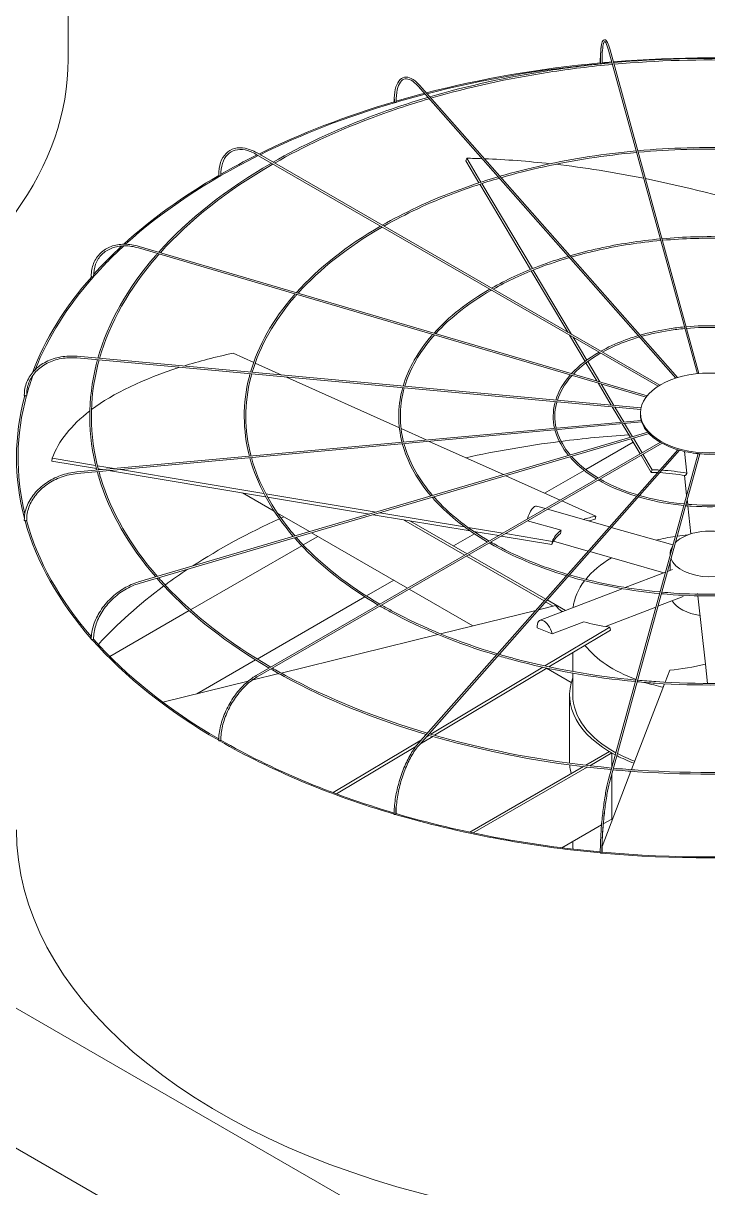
# Model space of a CAD drawing. Header units: millimetres. Extents: x -312439 to 477422, y -331570 to 212570.
# Drawn here: x 399934.5 to 400193.4, y 91738.1 to 92178.8 of the extents above; entities that cross this region are included whole.
import ezdxf

# ---------------------------------------------------------------- set-up
doc = ezdxf.new("R2010")
doc.units = ezdxf.units.MM

msp = doc.modelspace()

# ---------------------------------------------------------------- linework, layer by layer
at = {"color": 0, "linetype": 'Continuous', "lineweight": 0, "extrusion": (8.40036e-17, 0.816497, 0.57735)}
for p, q in [((400204.005, 91648.888), (398235.398, 92785.464)), ((400158.1, 91622.385), (398189.493, 92758.96)), ((399951.511, 92165.049), (399951.511, 92305.789)), ((400189.48, 92046.147), (400155.887, 92168.602)), ((400156.478, 92168.764), (400190.099, 92046.207)), ((400181.379, 92044.482), (400083.879, 92154.96)), ((400084.338, 92155.365), (400182.02, 92044.681)), ((400174.678, 92041.404), (400022.646, 92129.18)), ((400022.952, 92129.71), (400175.27, 92041.77)), ((400101.879, 92126.737), (400102.249, 92127.704)), ((400106.841, 92118.397), (400101.879, 92126.737)), ((400102.249, 92127.704), (400107.633, 92118.656)), ((400126.342, 92085.622), (400107.162, 92117.857)), ((400107.954, 92118.116), (400127.104, 92085.93)), ((400170.1, 92037.293), (399978.169, 92093.754)), ((400170.509, 92037.811), (399978.342, 92094.342)), ((400140.484, 92061.853), (400126.659, 92085.09)), ((400127.421, 92085.397), (400141.925, 92061.022)), ((400147.05, 92050.818), (400141.125, 92060.776)), ((400142.566, 92059.944), (400147.705, 92051.307)), ((400168.05, 92032.632), (399954.809, 92052.131)), ((399954.865, 92052.741), (400168.164, 92033.237)), ((400021.689, 92050.456), (400013.931, 92053.948)), ((400032.357, 92045.655), (400022.25, 92050.204)), ((400151.454, 92043.417), (400147.365, 92050.289)), ((400148.019, 92050.779), (400152.6, 92043.08)), ((400076.787, 92025.659), (400034.072, 92044.883)), ((400156.898, 92034.267), (400151.914, 92042.643)), ((400153.061, 92042.306), (400157.898, 92034.175)), ((400160.735, 92027.819), (400157.285, 92033.616)), ((400158.285, 92033.525), (400161.631, 92027.901)), ((400167.947, 92030.798), (400167.947, 92031.298)), ((400168.251, 92028.506), (399954.809, 92008.988)), ((399954.865, 92008.378), (400168.432, 92027.907)), ((400086.974, 92021.074), (400077.437, 92025.366)), ((400164.151, 92022.077), (400161.082, 92027.235)), ((400161.978, 92027.317), (400164.956, 92022.313)), ((400170.738, 92024.014), (399978.169, 91967.365)), ((400171.198, 92023.511), (399978.342, 91966.778)), ((400116.132, 92007.951), (400088.11, 92020.563)), ((400167.888, 92015.795), (400164.474, 92021.533)), ((400165.279, 92021.77), (400168.592, 92016.202)), ((400175.5, 92020.19), (400022.646, 91931.94)), ((400176.119, 92019.84), (400022.952, 91931.409)), ((400182.056, 92017.405), (400083.879, 91906.16)), ((400182.706, 92017.216), (400084.338, 91905.754)), ((400147.252, 92009.901), (400165.222, 92020.276)), ((400185.556, 92008.522), (400184.643, 92016.731)), ((399945.361, 92013.029), (399945.526, 92014.174)), ((399962.216, 92010.223), (399945.361, 92013.029)), ((399945.526, 92014.174), (399961.913, 92011.446)), ((400155.887, 91892.517), (400189.741, 92015.923)), ((400190.361, 92015.867), (400156.478, 91892.355)), ((400172.033, 92008.83), (400168.202, 92015.269)), ((400168.905, 92015.675), (400172.403, 92009.797)), ((399962.569, 92011.337), (399968.924, 92010.279)), ((399964.378, 92009.863), (399962.877, 92010.113)), ((400026.195, 91999.572), (399966.763, 92009.466)), ((399971.309, 92009.882), (400025.512, 92000.858)), ((400137.581, 91998.297), (400116.99, 92007.565)), ((400131.722, 92000.934), (400146.679, 92009.57)), ((400172.033, 92008.83), (400172.403, 92009.797)), ((400184.612, 92007.651), (400185.437, 92000.234)), ((400029.458, 91994.109), (400017.485, 92001.022)), ((400026.269, 92000.732), (400067.984, 91993.787)), ((400065.439, 91993.038), (400026.963, 91999.444)), ((400185.62, 91998.587), (400185.825, 91996.746)), ((400128.702, 91996.059), (400132.048, 91995.103)), ((400132.868, 91994.869), (400156.268, 91988.184)), ((400151.054, 91992.234), (400138.269, 91997.988)), ((400185.894, 91996.126), (400187.069, 91985.56)), ((400042.832, 91986.387), (400030.65, 91993.421)), ((400103.518, 91986.698), (400066.825, 91992.807)), ((400069.37, 91993.556), (400101.399, 91988.223)), ((400078.34, 91990.89), (400101.546, 91977.492)), ((400102.412, 91977.992), (400080.774, 91990.485)), ((400125.299, 91990.499), (400137.922, 91986.893)), ((400150.889, 91991.089), (400151.054, 91992.234)), ((400079.892, 91964.991), (400043.564, 91985.965)), ((400097.198, 91981.002), (400105.141, 91985.588)), ((400102.743, 91988), (400115.94, 91985.803)), ((400114.363, 91984.893), (400104.942, 91986.461)), ((400105.733, 91985.93), (400106.27, 91986.24)), ((400116.89, 91985.644), (400134.639, 91982.69)), ((400156.92, 91987.998), (400180.252, 91981.332)), ((399997.823, 91956.812), (400039.843, 91981.072)), ((400040.389, 91981.387), (400045.941, 91984.593)), ((400134.474, 91981.544), (400115.314, 91984.734)), ((400134.474, 91981.544), (400134.639, 91982.69)), ((400135.04, 91982.751), (400148.164, 91979.002)), ((400102.158, 91977.139), (400131.546, 91960.172)), ((400132.131, 91960.834), (400103.024, 91977.639)), ((400148.816, 91978.815), (400176.771, 91970.829)), ((400179.206, 91977.951), (400179.206, 91977.522)), ((400178.151, 91971.36), (400180.096, 91972.108)), ((400179.206, 91975.207), (400179.206, 91971.766)), ((400064.352, 91962.038), (400074.679, 91968.001)), ((400162.212, 91965.229), (400177.441, 91971.087)), ((400104.607, 91950.722), (400080.505, 91964.637)), ((400129.988, 91952.834), (400161.085, 91964.795)), ((400023.014, 91938.172), (400063.753, 91961.693)), ((400132.087, 91959.859), (400134.963, 91958.199)), ((400139.59, 91956.527), (400132.672, 91960.522)), ((400174.518, 91958.118), (400184.065, 91961.79)), ((400189.607, 91962.726), (400189.581, 91962.969)), ((400192.556, 91936.212), (400189.676, 91962.112)), ((399967.234, 91939.152), (399997.264, 91956.489)), ((400128.373, 91956.576), (400092.356, 91947.704)), ((400135.896, 91958.429), (400129.416, 91956.833)), ((400137.597, 91956.678), (400138.551, 91956.127)), ((400154.692, 91950.491), (400173.808, 91957.844)), ((400131.826, 91935.534), (400156.418, 91950.254)), ((400134.615, 91947.672), (400146.548, 91952.261)), ((400156.624, 91949.122), (400156.418, 91950.254)), ((400091.351, 91947.457), (400032.083, 91932.858)), ((400128.919, 91949.941), (400134.615, 91947.672)), ((400156.624, 91949.122), (400133.366, 91935.201)), ((400000.213, 91925.008), (400022.412, 91937.824)), ((400142.382, 91933.441), (400142.382, 91940.598)), ((400031.209, 91932.643), (400021.017, 91930.132)), ((400088.684, 91909.71), (400131.06, 91935.075)), ((400132.596, 91934.74), (400090.097, 91909.301)), ((400141.797, 91929.25), (400132.445, 91934.649)), ((400142.382, 91924.509), (400142.382, 91932.819)), ((400179.024, 91933.948), (400177.286, 91929.41)), ((400192.556, 91936.212), (400193.364, 91928.946)), ((400019.57, 91929.776), (399987.31, 91921.829)), ((400177.056, 91928.809), (400164.601, 91896.301)), ((400141.157, 91899.506), (400141.157, 91924.509)), ((400051.74, 91887.596), (400085.141, 91907.589)), ((400089.378, 91908.871), (400084.525, 91905.966)), ((400086.872, 91908.626), (400087.967, 91909.281)), ((400082.952, 91905.024), (400053.032, 91887.115)), ((400156.257, 91903.113), (400147.315, 91897.95)), ((400148.758, 91897.783), (400157.123, 91902.613)), ((400157.123, 91902.613), (400156.257, 91903.113)), ((400157.123, 91902.613), (400157.123, 91897.024)), ((400146.429, 91897.439), (400103.444, 91872.621)), ((400104.711, 91872.353), (400147.868, 91897.269)), ((400164.372, 91895.704), (400153.45, 91867.197)), ((400157.123, 91894.709), (400157.123, 91877.61)), ((400153.255, 91875.376), (400138.284, 91866.733)), ((400157.123, 91877.61), (400153.92, 91875.76)), ((400142.382, 91868.112), (400142.382, 91869.099)), ((400152.772, 91865.427), (400152.669, 91865.159))]:
    msp.add_line(p, q, dxfattribs=at)
at = {"color": 0, "linetype": 'Continuous', "lineweight": 0}
for centre, major_axis, ratio, start_param, end_param in [((400194.182, 92014.287), (-262.225, 0), 0.5773503, 4.5737285, 4.8518651), ((399689.286, 92165.049), (262.225, 0), 0.5773503, 5.4977871, 6.2831853), ((400194.182, 92014.287), (-262.225, 0), 0.5773503, 4.8709744, 5.1337903), ((400194.182, 92014.287), (-261.613, 0), 0.5773503, 4.8702538, 5.1336735), ((400153.077, 92163.794), (0.306, 0), 0.5773503, 3.1415927, 3.7072911), ((400153.125, 92163.62), (0.306, 0.001), 0.5647458, 3.2969897, 4.867786), ((400153.125, 92163.62), (0.306, 0.001), 0.5647458, 4.867786, 6.2831853), ((400194.182, 92014.287), (-261.613, 0), 0.5773503, 4.8601846, 4.8693633), ((400194.182, 92014.287), (-262.225, 0), 0.5773503, 4.8542575, 4.8684283), ((400194.182, 92014.287), (-262.225, 0), 0.5773503, 5.1849758, 5.420347), ((400194.182, 92014.287), (-261.613, 0), 0.5773503, 5.183912, 5.4201653), ((400075.095, 92149.165), (0.306, 0), 0.5773503, 3.1415927, 4.134446), ((400075.235, 92149.008), (0.306, 0.003), 0.5659728, 3.6079382, 5.1787345), ((400075.235, 92149.008), (0.306, 0.003), 0.5659728, 5.1787345, 6.2831853), ((400194.182, 92014.287), (-261.613, 0), 0.5773503, 5.1364588, 5.1836819), ((400194.182, 92014.287), (-262.225, 0), 0.5773503, 5.1365691, 5.1818933), ((400194.182, 92014.287), (-261.613, 0), 0.5773503, 5.4234857, 5.718128), ((400194.182, 92014.287), (-262.225, 0), 0.5773503, 5.4236595, 5.4949761), ((400194.552, 91972.571), (-236.033, 90.421), 0.5343599, 5.2814302, 5.3074736), ((400194.552, 91972.571), (-236.033, 90.421), 0.5343599, 5.1688261, 5.2776752), ((400194.552, 91972.571), (-236.033, 90.421), 0.5343599, 5.0198116, 5.1604272), ((400194.182, 92014.287), (-262.225, 0), 0.5773503, 5.4989549, 5.7196003), ((400008.761, 92121.34), (0.306, 0), 0.5773503, 3.1415927, 4.450555), ((400008.977, 92121.215), (0.306, 0.004), 0.5683066, 3.9193388, 5.4901351), ((400008.977, 92121.215), (0.306, 0.004), 0.5683066, 5.4901351, 6.2831853), ((400194.552, 91972.571), (-236.033, 90.421), 0.5343599, 4.8289255, 5.0170065), ((400194.182, 92014.287), (-261.613, 0), 0.5773503, 5.7230202, 5.8115447), ((400194.182, 92014.287), (-262.225, 0), 0.5773503, 5.7247725, 5.8068149), ((400194.182, 92014.287), (-262.225, 0), 0.5773503, 5.8129334, 6.0685314), ((400194.182, 92014.287), (-261.613, 0), 0.5773503, 5.8119417, 6.0598961), ((399960.566, 92083.042), (0.306, 0), 0.5773503, 3.1415927, 4.7647143), ((399960.839, 92082.961), (0.306, 0.005), 0.5715189, 4.2314546, 5.8022509), ((399960.839, 92082.961), (0.306, 0.005), 0.5715189, 5.8022509, 6.2831853), ((400194.347, 91972.749), (-250.189, 35.961), 0.3284711, 5.5638228, 5.6785471), ((400194.347, 91972.749), (-250.189, 35.961), 0.3284711, 5.6885713, 5.965771), ((400194.182, 92014.287), (-261.613, 0), 0.5773503, 6.0736106, 6.1250005), ((400194.182, 92014.287), (-262.225, 0), 0.5773503, 6.126925, 6.4343205), ((400194.182, 92014.287), (-261.613, 0), 0.5773503, 6.1262297, 6.4235661), ((399935.228, 92038.019), (0.306, 0), 0.5773503, 3.1415927, 5.0788735), ((399935.531, 92037.992), (0.306, 0.006), 0.5752952, 4.5444916, 6.1152879), ((399935.531, 92037.992), (0.306, 0.006), 0.5752952, 6.1152879, 6.2831853), ((400194.347, 91972.749), (-250.189, 35.961), 0.3284711, 5.9728515, 6.2156373), ((400194.074, 92030.798), (-26.126, 0), 0.5773503, 0, 0.1535113), ((400194.074, 92030.798), (-26.126, 0), 0.5773503, 0.160648, 0.4676706), ((400194.182, 91873.047), (-261.613, 0), 0.5773503, 4.8296672, 4.9289778), ((400194.074, 92030.798), (-26.126, 0), 0.5773503, 0.4748072, 0.7818298), ((400194.182, 91873.047), (-261.613, 0), 0.5773503, 4.9315023, 5.0730373), ((400194.074, 92030.798), (-26.126, 0), 0.5773503, 0.7889665, 1.0959891), ((400194.074, 92030.798), (-26.126, 0), 0.5773503, 1.1031258, 1.4101484), ((400194.074, 92030.798), (-26.126, 0), 0.5773503, 1.417285, 1.7243076), ((400194.182, 91971.604), (-56.639, 21.698), 0.5343599, 5.2632147, 5.3074736), ((400194.552, 91972.571), (56.639, -21.698), 0.5343599, 2.113134, 2.1658809), ((400194.182, 91971.604), (-56.639, 21.698), 0.5343599, 5.0728277, 5.2488944), ((400194.552, 91972.571), (56.639, -21.698), 0.5343599, 1.92896, 2.0989228), ((400127.184, 91990.744), (1.518, 5.315), 0.3621096, 0, 1.5955332), ((399935.228, 91990.68), (0.306, 0), 0.5773503, 3.1415927, 5.3930328), ((400194.182, 92014.287), (-262.225, 0), 0.5773503, 0.15775, 0.4689102), ((399935.531, 91990.708), (0.306, 0.006), 0.5792658, 4.8585762, 6.2831853), ((400194.182, 92014.287), (-261.613, 0), 0.5773503, 0.1573017, 0.4645126), ((400194.182, 91873.047), (-261.613, 0), 0.5773503, 5.3840325, 5.5566031), ((400194.182, 91873.047), (-261.613, 0), 0.5773503, 5.3759613, 5.381266), ((400194.347, 91972.749), (-60.036, 8.629), 0.3284711, 5.5638228, 5.6832782), ((400194.182, 91971.604), (-60.036, 8.629), 0.3284711, 5.5638228, 5.6281345), ((400194.182, 91971.604), (-60.036, 8.629), 0.3284711, 5.9809914, 6.2156373), ((400194.347, 91972.749), (-60.036, 8.629), 0.3284711, 5.9787164, 6.2156373), ((400194.182, 91977.951), (-14.976, 0), 0.5773503, 3.6916997, 5.4977871), ((400194.182, 91955.639), (-51.8, 0), 0.5773503, 4.9668384, 5.1151413), ((400194.182, 91977.951), (-14.976, 0), 0.5773503, 5.9253681, 6.3268432), ((400194.182, 91977.951), (-14.976, 0), 0.5773503, 5.4977871, 5.7722245), ((400194.182, 91955.639), (-51.8, 0), 0.5773503, 4.8725497, 4.9536635), ((400194.182, 91955.639), (-51.8, 0), 0.5773503, 5.5125312, 5.8454489), ((400194.182, 91873.047), (-261.613, 0), 0.5773503, 5.5668053, 5.6187776), ((400194.182, 91977.951), (-14.976, 0), 0.5773503, 0.1968015, 2.9056449), ((400194.182, 91955.639), (-51.8, 0), 0.5773503, 5.864801, 6.2160224), ((400194.182, 91873.047), (-261.613, 0), 0.5773503, 5.6218563, 5.7966666), ((400194.182, 91963.044), (-14.976, 0), 0.5773503, 0.3310244, 1.3226651), ((400193.976, 91972.735), (-59.674, -10.853), 0.3443205, 0.1772511, 0.3142745), ((400131.973, 91947.675), (-1.984, 5.159), 0.4527097, 4.5393785, 7.2340672), ((400193.976, 91972.735), (-59.674, -10.853), 0.3443205, 0.5921448, 0.8290657), ((399960.566, 91945.657), (0.306, 0), 0.5773503, 3.1415927, 5.7071921), ((399960.839, 91945.738), (0.306, 0.005), 0.5830421, 5.1737369, 6.2831853), ((400194.182, 92014.287), (-261.613, 0), 0.5773503, 0.4715588, 0.781436), ((400194.182, 92014.287), (-262.225, 0), 0.5773503, 0.4717795, 0.7837457), ((400194.182, 91955.639), (-51.8, 0), 0.5773503, 0.4237953, 1.0021877), ((400193.812, 91972.543), (-56.425, -22.248), 0.5660586, 1.0925617, 1.3294826), ((400194.182, 91924.509), (-53.025, 0), 0.5773503, 6.0678252, 7.1147249), ((400194.182, 91955.639), (-51.8, 0), 0.5773503, 1.0153625, 1.0203014), ((400194.182, 91955.639), (-51.8, 0), 0.5773503, 1.0757224, 1.2236785), ((400194.182, 91924.509), (51.8, 0), 0.5773503, 3.1415927, 3.9574848), ((400008.761, 91907.359), (0.306, 0), 0.5773503, 3.1415927, 6.0213513), ((400194.182, 92014.287), (-262.225, 0), 0.5773503, 0.7858257, 1.0981183), ((400008.977, 91907.484), (0.306, 0.004), 0.5862544, 5.4898935, 6.2831853), ((400194.182, 92014.287), (-261.613, 0), 0.5773503, 0.7858227, 1.096892), ((400194.182, 91924.509), (-53.025, 0), 0.5773503, 0.8456372, 1.0001122), ((400194.182, 91924.509), (51.8, 0), 0.5773503, 3.9720631, 4.1329788), ((400194.182, 91899.506), (53.025, 0), 0.5773503, 3.1415927, 3.1671433), ((400194.182, 91899.506), (53.025, 0), 0.5773503, 3.1875095, 3.2970925), ((400075.095, 91879.534), (-0.306, 0), 0.5773503, 0, 3.1415927), ((400075.235, 91879.691), (-0.306, -0.003), 0.5885883, 2.6652649, 3.1415927), ((400194.182, 92014.287), (-261.613, 0), 0.5773503, 1.1000981, 1.4118355), ((400194.182, 92014.287), (-262.225, 0), 0.5773503, 1.0998851, 1.4125333), ((400194.182, 91899.506), (53.025, 0), 0.5773503, 3.9385413, 3.9453811), ((400194.182, 91873.547), (262.225, 0), 0.5773503, 3.1415927, 5.4977871), ((400194.182, 91868.112), (51.8, 0), 0.5773503, 3.1415927, 3.2048035), ((400153.077, 91864.905), (-0.306, 0), 0.5773503, 0, 3.1415927), ((400194.182, 92014.287), (-262.225, 0), 0.5773503, 1.4139544, 1.727034), ((400153.125, 91865.08), (-0.306, -0.001), 0.5898153, 2.9827557, 3.1415927), ((400194.182, 92014.287), (-261.613, 0), 0.5773503, 1.41439, 1.726367)]:
    msp.add_ellipse(centre, major_axis=major_axis, ratio=ratio, start_param=start_param, end_param=end_param, dxfattribs=at)
msp.add_ellipse((400194.074, 92031.298), major_axis=(26.126, 0), ratio=0.5773503, dxfattribs=at)
for points, knots in [([(400152.77, 92163.794), (400152.77, 92165.498), (400152.822, 92167.015), (400153.025, 92169.533), (400153.174, 92170.532), (400153.576, 92171.954), (400153.802, 92172.47), (400154.587, 92172.585), (400154.835, 92172.437), (400155.386, 92171.852), (400155.694, 92171.197), (400156.173, 92169.816), (400156.326, 92169.318), (400156.478, 92168.764)], [4.712389, 4.712389, 4.712389, 4.712389, 5.0265482, 5.0265482, 5.3407075, 5.3407075, 5.6548668, 5.6548668, 5.8236028, 5.8236028, 6.1377621, 6.1377621, 6.2831853, 6.2831853, 6.2831853, 6.2831853]), ([(400155.887, 92168.602), (400155.569, 92169.762), (400155.25, 92170.654), (400154.693, 92171.735), (400154.444, 92171.884), (400154.418, 92171.884), (400154.213, 92171.736), (400153.86, 92170.571), (400153.716, 92169.721), (400153.506, 92167.477), (400153.444, 92166.047), (400153.43, 92164.159), (400153.43, 92163.892), (400153.431, 92163.62)], [0, 0, 0, 0, 0.3152669, 0.3152669, 0.6094726, 0.6094726, 0.9267406, 0.9267406, 1.2208373, 1.2208373, 1.5356304, 1.5356304, 1.5863402, 1.5863402, 1.5863402, 1.5863402]), ([(400153.152, 92169.93), (400153.143, 92169.869), (400153.134, 92169.808), (400152.982, 92168.721), (400152.888, 92167.417), (400152.825, 92165.18), (400152.816, 92164.419), (400152.818, 92163.619)], [1.10131175, 1.10131175, 1.10131175, 1.10131175, 1.12076762, 1.12076762, 1.43803566, 1.43803566, 1.5863026, 1.5863026, 1.5863026, 1.5863026]), ([(400157.197, 92163.827), (400149.19, 92163.09), (400141.25, 92162.113), (400117.823, 92158.488), (400102.661, 92155.14), (400088.254, 92150.928)], [5.65586592, 5.65586592, 5.65586592, 5.65586592, 5.75969853, 5.75969853, 5.96646224, 5.96646224, 5.96646224, 5.96646224]), ([(400157.362, 92163.227), (400149.284, 92162.486), (400141.275, 92161.5), (400117.954, 92157.882), (400102.958, 92154.575), (400088.702, 92150.421)], [5.65539644, 5.65539644, 5.65539644, 5.65539644, 5.76029586, 5.76029586, 5.96514032, 5.96514032, 5.96514032, 5.96514032]), ([(400230.331, 92163.884), (400222.836, 92164.562), (400215.285, 92165.029), (400191.057, 92165.845), (400174.299, 92165.375), (400157.817, 92163.884)], [5.342386, 5.342386, 5.342386, 5.342386, 5.43953692, 5.43953692, 5.65318828, 5.65318828, 5.65318828, 5.65318828]), ([(400230.166, 92163.284), (400222.648, 92163.962), (400215.073, 92164.428), (400190.954, 92165.227), (400174.332, 92164.758), (400157.981, 92163.284)], [5.34285963, 5.34285963, 5.34285963, 5.34285963, 5.44045758, 5.44045758, 5.65271466, 5.65271466, 5.65271466, 5.65271466]), ([(400074.789, 92149.165), (400074.789, 92150.881), (400074.94, 92152.43), (400075.536, 92155.056), (400075.981, 92156.134), (400077.162, 92157.719), (400077.911, 92158.224), (400079.551, 92158.509), (400080.41, 92158.336), (400082.224, 92157.415), (400083.188, 92156.629), (400084.212, 92155.507), (400084.275, 92155.437), (400084.338, 92155.365)], [4.712389, 4.712389, 4.712389, 4.712389, 5.0265482, 5.0265482, 5.3407075, 5.3407075, 5.6548668, 5.6548668, 5.9484515, 5.9484515, 6.2626108, 6.2626108, 6.2831853, 6.2831853, 6.2831853, 6.2831853]), ([(400083.879, 92154.96), (400082.965, 92155.996), (400082.057, 92156.762), (400080.374, 92157.684), (400079.608, 92157.84), (400078.267, 92157.605), (400077.67, 92157.211), (400076.642, 92155.812), (400076.226, 92154.807), (400075.674, 92152.304), (400075.534, 92150.814), (400075.54, 92149.107), (400075.54, 92149.059), (400075.541, 92149.011)], [6.2831853, 6.2831853, 6.2831853, 6.2831853, 6.5978301, 6.5978301, 6.9120969, 6.9120969, 7.2293649, 7.2293649, 7.546633, 7.546633, 7.8604685, 7.8604685, 7.8695255, 7.8695255, 7.8695255, 7.8695255]), ([(400087.605, 92150.738), (400079.932, 92148.478), (400072.474, 92145.973), (400052.242, 92138.285), (400040.065, 92132.577), (400028.987, 92126.226)], [5.96956861, 5.96956861, 5.96956861, 5.96956861, 6.07987049, 6.07987049, 6.27966483, 6.27966483, 6.27966483, 6.27966483]), ([(400088.052, 92150.231), (400080.279, 92147.949), (400072.728, 92145.415), (400052.577, 92137.754), (400040.551, 92132.126), (400029.601, 92125.872)], [5.96825255, 5.96825255, 5.96825255, 5.96825255, 6.08012371, 6.08012371, 6.27780239, 6.27780239, 6.27780239, 6.27780239]), ([(400074.938, 92150.02), (400074.932, 92149.816), (400074.929, 92149.609), (400074.927, 92149.27), (400074.927, 92149.139), (400074.928, 92149.007)], [1.522795384, 1.522795384, 1.522795384, 1.522795384, 1.561954844, 1.561954844, 1.586231474, 1.586231474, 1.586231474, 1.586231474]), ([(400008.455, 92121.34), (400008.455, 92123.065), (400008.691, 92124.661), (400009.624, 92127.44), (400010.323, 92128.623), (400012.121, 92130.444), (400013.22, 92131.08), (400015.688, 92131.731), (400017.054, 92131.748), (400019.919, 92131.179), (400021.418, 92130.591), (400022.926, 92129.726), (400022.939, 92129.718), (400022.952, 92129.71)], [0, 0, 0, 0, 0.3141593, 0.3141593, 0.6283185, 0.6283185, 0.9411039, 0.9411039, 1.2538555, 1.2538555, 1.5680148, 1.5680148, 1.5707963, 1.5707963, 1.5707963, 1.5707963]), ([(400022.646, 92129.18), (400021.208, 92130.01), (400019.777, 92130.57), (400017.077, 92131.106), (400015.811, 92131.081), (400013.56, 92130.467), (400012.573, 92129.88), (400010.95, 92128.186), (400010.314, 92127.078), (400009.469, 92124.43), (400009.261, 92122.893), (400009.283, 92121.219)], [4.712389, 4.712389, 4.712389, 4.712389, 5.029657, 5.029657, 5.3469251, 5.3469251, 5.6641931, 5.6641931, 5.9814611, 5.9814611, 6.2987292, 6.2987292, 6.2987292, 6.2987292]), ([(400221.188, 92130.556), (400215.604, 92131.059), (400209.979, 92131.407), (400191.861, 92132.018), (400179.308, 92131.669), (400166.959, 92130.556)], [5.34296141, 5.34296141, 5.34296141, 5.34296141, 5.43938168, 5.43938168, 5.65261288, 5.65261288, 5.65261288, 5.65261288]), ([(400221.023, 92129.956), (400215.416, 92130.459), (400209.767, 92130.805), (400191.758, 92131.4), (400179.341, 92131.052), (400167.124, 92129.956)], [5.34359392, 5.34359392, 5.34359392, 5.34359392, 5.44060854, 5.44060854, 5.65198037, 5.65198037, 5.65198037, 5.65198037]), ([(400166.34, 92130.499), (400160.354, 92129.947), (400154.418, 92129.217), (400136.902, 92126.507), (400125.564, 92124.007), (400114.787, 92120.864)], [5.65618024, 5.65618024, 5.65618024, 5.65618024, 5.75959703, 5.75959703, 5.96555925, 5.96555925, 5.96555925, 5.96555925]), ([(400166.504, 92129.899), (400160.449, 92129.343), (400154.443, 92128.604), (400137.033, 92125.902), (400125.861, 92123.442), (400115.235, 92120.356)], [5.6555551, 5.6555551, 5.6555551, 5.6555551, 5.760393, 5.760393, 5.9637948, 5.9637948, 5.9637948, 5.9637948]), ([(400114.138, 92120.673), (400108.387, 92118.979), (400102.798, 92117.101), (400087.678, 92111.356), (400078.587, 92107.101), (400070.311, 92102.368)], [5.96969757, 5.96969757, 5.96969757, 5.96969757, 6.07982614, 6.07982614, 6.27841616, 6.27841616, 6.27841616, 6.27841616]), ([(400114.585, 92120.167), (400108.735, 92118.45), (400103.052, 92116.544), (400088.013, 92110.826), (400079.074, 92106.65), (400070.925, 92102.013)], [5.96794353, 5.96794353, 5.96794353, 5.96794353, 6.08016355, 6.08016355, 6.27592849, 6.27592849, 6.27592849, 6.27592849]), ([(400175.48, 92097.183), (400171.517, 92096.816), (400167.586, 92096.331), (400155.979, 92094.537), (400148.462, 92092.884), (400141.312, 92090.808)], [5.65683386, 5.65683386, 5.65683386, 5.65683386, 5.75939254, 5.75939254, 5.96383461, 5.96383461, 5.96383461, 5.96383461]), ([(400175.644, 92096.583), (400171.611, 92096.211), (400167.611, 92095.718), (400156.11, 92093.932), (400148.759, 92092.319), (400141.76, 92090.3)], [5.65589869, 5.65589869, 5.65589869, 5.65589869, 5.76058509, 5.76058509, 5.96118261, 5.96118261, 5.96118261, 5.96118261]), ([(400212.048, 92097.239), (400208.375, 92097.568), (400204.674, 92097.795), (400192.665, 92098.203), (400184.314, 92097.974), (400176.099, 92097.239)], [5.34408303, 5.34408303, 5.34408303, 5.34408303, 5.43906993, 5.43906993, 5.65149126, 5.65149126, 5.65149126, 5.65149126]), ([(400211.884, 92096.639), (400208.187, 92096.967), (400204.462, 92097.194), (400192.562, 92097.585), (400184.347, 92097.357), (400176.264, 92096.639)], [5.34503474, 5.34503474, 5.34503474, 5.34503474, 5.44090812, 5.44090812, 5.65053954, 5.65053954, 5.65053954, 5.65053954]), ([(399960.26, 92083.042), (399960.26, 92084.774), (399960.559, 92086.424), (399961.735, 92089.394), (399962.611, 92090.713), (399964.852, 92092.88), (399966.215, 92093.727), (399969.287, 92094.869), (399970.994, 92095.163), (399974.582, 92095.175), (399976.463, 92094.894), (399978.342, 92094.342)], [4.712389, 4.712389, 4.712389, 4.712389, 5.0265482, 5.0265482, 5.3407075, 5.3407075, 5.6548668, 5.6548668, 5.969026, 5.969026, 6.2831853, 6.2831853, 6.2831853, 6.2831853]), ([(399978.169, 92093.754), (399976.353, 92094.289), (399974.54, 92094.555), (399971.106, 92094.532), (399969.484, 92094.243), (399966.592, 92093.142), (399965.321, 92092.333), (399963.247, 92090.274), (399962.443, 92089.026), (399961.377, 92086.202), (399961.117, 92084.628), (399961.145, 92082.967)], [0, 0, 0, 0, 0.317268, 0.317268, 0.6345361, 0.6345361, 0.9518041, 0.9518041, 1.2690722, 1.2690722, 1.5863402, 1.5863402, 1.5863402, 1.5863402]), ([(399985.31, 92091.654), (399985.084, 92091.399), (399984.86, 92091.143), (399974.02, 92078.674), (399966.622, 92065.519), (399962.787, 92052.017)], [0.31387846, 0.31387846, 0.31387846, 0.31387846, 0.32022171, 0.32022171, 0.6228537, 0.6228537, 0.6228537, 0.6228537]), ([(399985.959, 92091.463), (399985.686, 92091.155), (399985.415, 92090.847), (399974.583, 92078.401), (399967.23, 92065.346), (399963.408, 92051.96)], [0.31209175, 0.31209175, 0.31209175, 0.31209175, 0.31977769, 0.31977769, 0.62202139, 0.62202139, 0.62202139, 0.62202139]), ([(400140.663, 92090.618), (400136.838, 92089.49), (400133.12, 92088.241), (400123.11, 92084.438), (400117.103, 92081.633), (400111.625, 92078.515)], [5.97003164, 5.97003164, 5.97003164, 5.97003164, 6.07973571, 6.07973571, 6.27604568, 6.27604568, 6.27604568, 6.27604568]), ([(400141.11, 92090.111), (400137.185, 92088.961), (400133.374, 92087.683), (400123.445, 92083.908), (400117.59, 92081.182), (400112.24, 92078.16)], [5.96740299, 5.96740299, 5.96740299, 5.96740299, 6.08024114, 6.08024114, 6.27230164, 6.27230164, 6.27230164, 6.27230164]), ([(400037.375, 92076.337), (400037.199, 92076.138), (400037.024, 92075.938), (400028.93, 92066.625), (400023.394, 92056.814), (400020.498, 92046.74)], [0.31368489, 0.31368489, 0.31368489, 0.31368489, 0.32029533, 0.32029533, 0.62093354, 0.62093354, 0.62093354, 0.62093354]), ([(400038.024, 92076.146), (400037.8, 92075.894), (400037.578, 92075.642), (400029.493, 92066.353), (400024.001, 92056.64), (400021.119, 92046.683)], [0.31130083, 0.31130083, 0.31130083, 0.31130083, 0.31970361, 0.31970361, 0.61980435, 0.61980435, 0.61980435, 0.61980435]), ([(400089.433, 92061.023), (400089.308, 92060.882), (400089.184, 92060.741), (400083.836, 92054.585), (400080.162, 92048.113), (400078.207, 92041.463)], [0.31344956, 0.31344956, 0.31344956, 0.31344956, 0.32044212, 0.32044212, 0.61727915, 0.61727915, 0.61727915, 0.61727915]), ([(400090.082, 92060.832), (400089.91, 92060.639), (400089.739, 92060.445), (400084.399, 92054.313), (400080.77, 92047.939), (400078.828, 92041.406)], [0.30986952, 0.30986952, 0.30986952, 0.30986952, 0.31955549, 0.31955549, 0.6155298, 0.6155298, 0.6155298, 0.6155298]), ([(400167.187, 92060.562), (400165.289, 92060.001), (400163.442, 92059.38), (400158.542, 92057.52), (400155.618, 92056.165), (400152.94, 92054.662)], [5.97102709, 5.97102709, 5.97102709, 5.97102709, 6.0794509, 6.0794509, 6.26898955, 6.26898955, 6.26898955, 6.26898955]), ([(400184.619, 92063.866), (400182.679, 92063.684), (400180.754, 92063.446), (400175.057, 92062.567), (400171.36, 92061.762), (400167.837, 92060.752)], [5.65878241, 5.65878241, 5.65878241, 5.65878241, 5.75876753, 5.75876753, 5.95869527, 5.95869527, 5.95869527, 5.95869527]), ([(400184.784, 92063.266), (400182.773, 92063.08), (400180.78, 92062.833), (400175.188, 92061.962), (400171.657, 92061.196), (400168.286, 92060.243)], [5.65692719, 5.65692719, 5.65692719, 5.65692719, 5.76114351, 5.76114351, 5.95335964, 5.95335964, 5.95335964, 5.95335964]), ([(400202.908, 92063.922), (400201.145, 92064.076), (400199.37, 92064.184), (400193.469, 92064.388), (400189.322, 92064.279), (400185.239, 92063.922)], [5.34742678, 5.34742678, 5.34742678, 5.34742678, 5.43812478, 5.43812478, 5.64814751, 5.64814751, 5.64814751, 5.64814751]), ([(400202.744, 92063.321), (400200.957, 92063.476), (400199.158, 92063.582), (400193.366, 92063.77), (400189.355, 92063.662), (400185.404, 92063.321)], [5.34934775, 5.34934775, 5.34934775, 5.34934775, 5.44178794, 5.44178794, 5.64622654, 5.64622654, 5.64622654, 5.64622654]), ([(400167.635, 92060.055), (400165.636, 92059.472), (400163.696, 92058.823), (400158.878, 92056.99), (400156.107, 92055.714), (400153.558, 92054.305)], [5.96578422, 5.96578422, 5.96578422, 5.96578422, 6.08045705, 6.08045705, 6.26142742, 6.26142742, 6.26142742, 6.26142742]), ([(399934.922, 92038.019), (399934.922, 92039.756), (399935.255, 92041.463), (399936.554, 92044.649), (399937.519, 92046.127), (399939.984, 92048.706), (399941.482, 92049.807), (399944.862, 92051.528), (399946.743, 92052.148), (399950.705, 92052.85), (399952.785, 92052.932), (399954.865, 92052.741)], [4.712389, 4.712389, 4.712389, 4.712389, 5.0265482, 5.0265482, 5.3407075, 5.3407075, 5.6548668, 5.6548668, 5.969026, 5.969026, 6.2831853, 6.2831853, 6.2831853, 6.2831853]), ([(399954.809, 92052.131), (399952.794, 92052.316), (399950.779, 92052.233), (399946.956, 92051.545), (399945.147, 92050.939), (399941.916, 92049.269), (399940.494, 92048.204), (399938.175, 92045.725), (399937.278, 92044.311), (399936.094, 92041.273), (399935.806, 92039.649), (399935.837, 92037.997)], [0, 0, 0, 0, 0.317268, 0.317268, 0.6345361, 0.6345361, 0.9518041, 0.9518041, 1.2690722, 1.2690722, 1.5863402, 1.5863402, 1.5863402, 1.5863402]), ([(399962.619, 92051.417), (399962.46, 92050.84), (399962.307, 92050.262), (399958.808, 92036.442), (399958.875, 92022.908), (399962.358, 92009.678)], [0.6273321, 0.6273321, 0.6273321, 0.6273321, 0.64026634, 0.64026634, 0.9362265, 0.9362265, 0.9362265, 0.9362265]), ([(399963.239, 92051.361), (399963.077, 92050.776), (399962.921, 92050.19), (399959.418, 92036.404), (399959.487, 92022.923), (399962.976, 92009.735)], [0.62653255, 0.62653255, 0.62653255, 0.62653255, 0.63973087, 0.63973087, 0.93697289, 0.93697289, 0.93697289, 0.93697289]), ([(400020.329, 92046.14), (400020.204, 92045.689), (400020.084, 92045.237), (400017.472, 92034.912), (400017.503, 92024.822), (400020.063, 92014.955)], [0.62689443, 0.62689443, 0.62689443, 0.62689443, 0.64035432, 0.64035432, 0.93404611, 0.93404611, 0.93404611, 0.93404611]), ([(400020.949, 92046.083), (400020.821, 92045.625), (400020.698, 92045.165), (400018.082, 92034.875), (400018.115, 92024.837), (400020.681, 92015.012)], [0.62582334, 0.62582334, 0.62582334, 0.62582334, 0.63964072, 0.63964072, 0.93502054, 0.93502054, 0.93502054, 0.93502054]), ([(400141.491, 92045.709), (400141.417, 92045.627), (400141.345, 92045.544), (400138.742, 92042.544), (400136.93, 92039.411), (400135.92, 92036.185)], [0.31275087, 0.31275087, 0.31275087, 0.31275087, 0.32087906, 0.32087906, 0.60646372, 0.60646372, 0.60646372, 0.60646372]), ([(400142.141, 92045.518), (400142.02, 92045.383), (400141.9, 92045.248), (400139.307, 92042.273), (400137.54, 92039.238), (400136.544, 92036.128)], [0.30556743, 0.30556743, 0.30556743, 0.30556743, 0.31911145, 0.31911145, 0.60263629, 0.60263629, 0.60263629, 0.60263629]), ([(400078.035, 92040.863), (400077.946, 92040.542), (400077.86, 92040.219), (400076.135, 92033.39), (400076.132, 92026.74), (400077.772, 92020.232)], [0.62618978, 0.62618978, 0.62618978, 0.62618978, 0.64052907, 0.64052907, 0.92987427, 0.92987427, 0.92987427, 0.92987427]), ([(400078.655, 92040.807), (400078.563, 92040.477), (400078.475, 92040.148), (400076.745, 92033.352), (400076.744, 92026.754), (400078.39, 92020.289)], [0.62457061, 0.62457061, 0.62457061, 0.62457061, 0.6394598, 0.6394598, 0.93127617, 0.93127617, 0.93127617, 0.93127617]), ([(400135.742, 92035.586), (400135.688, 92035.394), (400135.636, 92035.202), (400134.797, 92031.868), (400134.763, 92028.658), (400135.488, 92025.51)], [0.62410482, 0.62410482, 0.62410482, 0.62410482, 0.64104385, 0.64104385, 0.91753144, 0.91753144, 0.91753144, 0.91753144]), ([(400136.362, 92035.53), (400136.305, 92035.33), (400136.251, 92035.131), (400135.408, 92031.83), (400135.375, 92028.671), (400136.103, 92025.566)], [0.62079185, 0.62079185, 0.62079185, 0.62079185, 0.63891194, 0.63891194, 0.91997787, 0.91997787, 0.91997787, 0.91997787]), ([(400136.254, 92024.965), (400136.323, 92024.707), (400136.397, 92024.449), (400137.413, 92021.153), (400139.085, 92018.183), (400141.435, 92015.394)], [0.93813971, 0.93813971, 0.93813971, 0.93813971, 0.96156851, 0.96156851, 1.23828559, 1.23828559, 1.23828559, 1.23828559]), ([(400135.635, 92024.908), (400135.704, 92024.644), (400135.779, 92024.381), (400136.794, 92021.029), (400138.462, 92018.021), (400140.795, 92015.206)], [0.93516687, 0.93516687, 0.93516687, 0.93516687, 0.95843835, 0.95843835, 1.2316048, 1.2316048, 1.2316048, 1.2316048]), ([(400077.928, 92019.632), (400078.051, 92019.173), (400078.182, 92018.715), (400080.26, 92011.883), (400083.778, 92005.678), (400088.729, 91999.889)], [0.93878416, 0.93878416, 0.93878416, 0.93878416, 0.9592157, 0.9592157, 1.24402203, 1.24402203, 1.24402203, 1.24402203]), ([(400078.547, 92019.688), (400078.67, 92019.235), (400078.8, 92018.783), (400080.88, 92012.009), (400084.403, 92005.841), (400089.373, 92000.079)], [0.94031776, 0.94031776, 0.94031776, 0.94031776, 0.96078603, 0.96078603, 1.24747633, 1.24747633, 1.24747633, 1.24747633]), ([(400020.222, 92014.355), (400020.398, 92013.701), (400020.585, 92013.049), (400023.726, 92002.739), (400029.097, 91993.335), (400036.668, 91984.574)], [0.94000678, 0.94000678, 0.94000678, 0.94000678, 0.95947637, 0.95947637, 1.24820492, 1.24820492, 1.24820492, 1.24820492]), ([(400020.841, 92014.411), (400021.017, 92013.764), (400021.204, 92013.117), (400024.346, 92002.864), (400029.722, 91993.499), (400037.314, 91984.764)], [0.94103976, 0.94103976, 0.94103976, 0.94103976, 0.9605244, 0.9605244, 1.25053309, 1.25053309, 1.25053309, 1.25053309]), ([(400141.227, 92014.695), (400141.474, 92014.41), (400141.727, 92014.127), (400144.533, 92011.094), (400147.727, 92008.551), (400151.453, 92006.306)], [1.24820371, 1.24820371, 1.24820371, 1.24820371, 1.27608724, 1.27608724, 1.54927756, 1.54927756, 1.54927756, 1.54927756]), ([(400141.874, 92014.885), (400142.127, 92014.597), (400142.386, 92014.312), (400145.185, 92011.345), (400148.358, 92008.856), (400152.06, 92006.656)], [1.2552022, 1.2552022, 1.2552022, 1.2552022, 1.28394226, 1.28394226, 1.55644282, 1.55644282, 1.55644282, 1.55644282]), ([(399934.922, 91990.68), (399934.922, 91992.416), (399935.255, 91994.18), (399936.549, 91997.591), (399937.509, 91999.236), (399939.962, 92002.251), (399941.453, 92003.62), (399944.821, 92005.95), (399946.697, 92006.912), (399950.651, 92008.336), (399952.73, 92008.798), (399954.809, 92008.988)], [4.712389, 4.712389, 4.712389, 4.712389, 5.0265482, 5.0265482, 5.3407075, 5.3407075, 5.6548668, 5.6548668, 5.969026, 5.969026, 6.2831853, 6.2831853, 6.2831853, 6.2831853]), ([(399954.865, 92008.378), (399952.849, 92008.194), (399950.833, 92007.743), (399947.002, 92006.353), (399945.188, 92005.414), (399941.945, 92003.143), (399940.516, 92001.812), (399938.185, 91998.894), (399937.283, 91997.308), (399936.094, 91994.04), (399935.806, 91992.359), (399935.837, 91990.713)], [6.2831853, 6.2831853, 6.2831853, 6.2831853, 6.6004533, 6.6004533, 6.9177214, 6.9177214, 7.2349894, 7.2349894, 7.5522575, 7.5522575, 7.8695255, 7.8695255, 7.8695255, 7.8695255]), ([(399962.518, 92009.078), (399962.747, 92008.234), (399962.99, 92007.391), (399967.193, 91993.602), (399974.42, 91980.998), (399984.617, 91969.262)], [0.94070481, 0.94070481, 0.94070481, 0.94070481, 0.95960699, 0.95960699, 1.25038008, 1.25038008, 1.25038008, 1.25038008]), ([(399963.137, 92009.135), (399963.366, 92008.296), (399963.608, 92007.459), (399967.813, 91993.728), (399975.045, 91981.162), (399985.264, 91969.452)], [0.94148414, 0.94148414, 0.94148414, 0.94148414, 0.96039344, 0.96039344, 1.25213605, 1.25213605, 1.25213605, 1.25213605]), ([(400185.056, 92007.577), (400185.161, 92007.851), (400185.301, 92008.129), (400185.501, 92008.441), (400185.528, 92008.481), (400185.556, 92008.522)], [0, 0, 0, 0, 1.7008868, 1.7008868, 1.9577529, 1.9577529, 1.9577529, 1.9577529]), ([(400152.056, 92005.947), (400152.506, 92005.684), (400152.962, 92005.426), (400157.326, 92003.032), (400161.73, 92001.204), (400166.478, 91999.754)], [1.5639266, 1.5639266, 1.5639266, 1.5639266, 1.59638594, 1.59638594, 1.86940636, 1.86940636, 1.86940636, 1.86940636]), ([(400152.668, 92006.3), (400153.114, 92006.043), (400153.567, 92005.79), (400157.883, 92003.457), (400162.235, 92001.673), (400166.924, 92000.258)], [1.5712561, 1.5712561, 1.5712561, 1.5712561, 1.60358263, 1.60358263, 1.87454698, 1.87454698, 1.87454698, 1.87454698]), ([(400089.169, 91999.38), (400089.622, 91998.861), (400090.087, 91998.345), (400095.797, 91992.204), (400102.407, 91987.01), (400110.135, 91982.451)], [1.2523872, 1.2523872, 1.2523872, 1.2523872, 1.27803342, 1.27803342, 1.55997281, 1.55997281, 1.55997281, 1.55997281]), ([(400089.816, 91999.571), (400090.276, 91999.049), (400090.747, 91998.531), (400096.449, 91992.455), (400103.04, 91987.315), (400110.744, 91982.803)], [1.2559207, 1.2559207, 1.2559207, 1.2559207, 1.28197401, 1.28197401, 1.56361702, 1.56361702, 1.56361702, 1.56361702]), ([(400167.123, 91999.559), (400167.745, 91999.375), (400168.373, 91999.197), (400173.871, 91997.707), (400179.049, 91996.774), (400184.348, 91996.263)], [1.88173801, 1.88173801, 1.88173801, 1.88173801, 1.91726722, 1.91726722, 2.19052772, 2.19052772, 2.19052772, 2.19052772]), ([(400167.571, 92000.066), (400168.193, 91999.884), (400168.821, 91999.708), (400174.233, 91998.262), (400179.314, 91997.359), (400184.512, 91996.862)], [1.88697171, 1.88697171, 1.88697171, 1.88697171, 1.922693, 1.922693, 2.19235404, 2.19235404, 2.19235404, 2.19235404]), ([(400184.967, 91996.205), (400185.683, 91996.141), (400186.401, 91996.084), (400192.454, 91995.669), (400197.874, 91995.726), (400203.181, 91996.205)], [2.20116261, 2.20116261, 2.20116261, 2.20116261, 2.23802396, 2.23802396, 2.51122637, 2.51122637, 2.51122637, 2.51122637]), ([(400185.131, 91996.805), (400185.882, 91996.738), (400186.635, 91996.68), (400192.581, 91996.286), (400197.852, 91996.345), (400203.016, 91996.805)], [2.2030547, 2.2030547, 2.2030547, 2.2030547, 2.24193573, 2.24193573, 2.50933428, 2.50933428, 2.50933428, 2.50933428]), ([(400137.922, 91986.893), (400137.91, 91986.84), (400137.899, 91986.786), (400137.816, 91986.38), (400137.757, 91986.036), (400137.71, 91985.711)], [52.4705624, 52.4705624, 52.4705624, 52.4705624, 52.7274285, 52.7274285, 54.4283153, 54.4283153, 54.4283153, 54.4283153]), ([(400037.111, 91984.066), (400037.771, 91983.313), (400038.447, 91982.565), (400047.061, 91973.314), (400057.089, 91965.469), (400068.82, 91958.598)], [1.25379638, 1.25379638, 1.25379638, 1.25379638, 1.27868669, 1.27868669, 1.5635663, 1.5635663, 1.5635663, 1.5635663]), ([(400037.759, 91984.257), (400038.425, 91983.501), (400039.107, 91982.75), (400047.714, 91973.565), (400057.722, 91965.775), (400069.43, 91958.95)], [1.25615972, 1.25615972, 1.25615972, 1.25615972, 1.28131662, 1.28131662, 1.56600951, 1.56600951, 1.56600951, 1.56600951]), ([(400110.743, 91982.095), (400111.594, 91981.6), (400112.459, 91981.112), (400121.274, 91976.295), (400130.26, 91972.602), (400139.952, 91969.696)], [1.56734097, 1.56734097, 1.56734097, 1.56734097, 1.5981909, 1.5981909, 1.87714164, 1.87714164, 1.87714164, 1.87714164]), ([(400111.355, 91982.448), (400112.203, 91981.959), (400113.064, 91981.477), (400121.831, 91976.72), (400130.765, 91973.072), (400140.398, 91970.202)], [1.57102631, 1.57102631, 1.57102631, 1.57102631, 1.60180119, 1.60180119, 1.87974458, 1.87974458, 1.87974458, 1.87974458]), ([(399985.061, 91968.754), (399985.925, 91967.77), (399986.81, 91966.792), (399998.328, 91954.433), (400011.776, 91943.936), (400027.516, 91934.751)], [1.25457919, 1.25457919, 1.25457919, 1.25457919, 1.27901417, 1.27901417, 1.56542833, 1.56542833, 1.56542833, 1.56542833]), ([(399985.709, 91968.945), (399986.579, 91967.958), (399987.47, 91966.978), (399998.981, 91954.685), (400012.41, 91944.242), (400028.127, 91935.104)], [1.25635494, 1.25635494, 1.25635494, 1.25635494, 1.28098769, 1.28098769, 1.56726607, 1.56726607, 1.56726607, 1.56726607]), ([(400140.599, 91969.504), (400141.829, 91969.14), (400143.07, 91968.79), (400154.114, 91965.807), (400164.54, 91963.948), (400175.208, 91962.946)], [1.88333864, 1.88333864, 1.88333864, 1.88333864, 1.91863403, 1.91863403, 2.19480098, 2.19480098, 2.19480098, 2.19480098]), ([(400141.046, 91970.01), (400142.276, 91969.649), (400143.518, 91969.301), (400154.476, 91966.362), (400164.805, 91964.533), (400175.372, 91963.545)], [1.88596498, 1.88596498, 1.88596498, 1.88596498, 1.92135596, 1.92135596, 2.19572889, 2.19572889, 2.19572889, 2.19572889]), ([(399960.26, 91945.657), (399960.26, 91947.39), (399960.559, 91949.205), (399961.721, 91952.825), (399962.584, 91954.63), (399964.789, 91958.06), (399966.13, 91959.683), (399969.161, 91962.593), (399970.85, 91963.878), (399974.415, 91965.989), (399976.29, 91966.813), (399978.169, 91967.365)], [4.712389, 4.712389, 4.712389, 4.712389, 5.0265482, 5.0265482, 5.3407075, 5.3407075, 5.6548668, 5.6548668, 5.969026, 5.969026, 6.2831853, 6.2831853, 6.2831853, 6.2831853]), ([(399978.342, 91966.778), (399976.526, 91966.243), (399974.707, 91965.442), (399971.248, 91963.384), (399969.609, 91962.128), (399966.676, 91959.286), (399965.382, 91957.702), (399963.272, 91954.366), (399962.455, 91952.615), (399961.377, 91949.125), (399961.117, 91947.387), (399961.145, 91945.743)], [0, 0, 0, 0, 0.317268, 0.317268, 0.6345361, 0.6345361, 0.9518041, 0.9518041, 1.2690722, 1.2690722, 1.5863402, 1.5863402, 1.5863402, 1.5863402]), ([(400175.992, 91963.488), (400177.529, 91963.35), (400179.072, 91963.228), (400191.094, 91962.425), (400201.736, 91962.548), (400212.156, 91963.488)], [2.20108803, 2.20108803, 2.20108803, 2.20108803, 2.24097619, 2.24097619, 2.51130095, 2.51130095, 2.51130095, 2.51130095]), ([(400175.827, 91962.888), (400177.33, 91962.752), (400178.837, 91962.632), (400190.967, 91961.808), (400201.757, 91961.929), (400212.321, 91962.888)], [2.20014358, 2.20014358, 2.20014358, 2.20014358, 2.23901367, 2.23901367, 2.5122454, 2.5122454, 2.5122454, 2.5122454]), ([(400069.429, 91958.243), (400070.683, 91957.515), (400071.956, 91956.799), (400085.222, 91949.557), (400098.791, 91944.001), (400113.427, 91939.64)], [1.56848817, 1.56848817, 1.56848817, 1.56848817, 1.5987935, 1.5987935, 1.87973748, 1.87973748, 1.87973748, 1.87973748]), ([(400070.041, 91958.596), (400071.292, 91957.874), (400072.561, 91957.164), (400085.779, 91949.983), (400099.296, 91944.471), (400113.873, 91940.146)], [1.57094967, 1.57094967, 1.57094967, 1.57094967, 1.60120298, 1.60120298, 1.88148008, 1.88148008, 1.88148008, 1.88148008]), ([(400114.074, 91939.448), (400115.912, 91938.906), (400117.767, 91938.382), (400134.357, 91933.907), (400150.031, 91931.122), (400166.068, 91929.629)], [1.8838758, 1.8838758, 1.8838758, 1.8838758, 1.91908947, 1.91908947, 2.1962344, 2.1962344, 2.1962344, 2.1962344]), ([(400114.521, 91939.955), (400116.36, 91939.415), (400118.215, 91938.894), (400134.718, 91934.463), (400150.296, 91931.707), (400166.232, 91930.228)], [1.88562881, 1.88562881, 1.88562881, 1.88562881, 1.92090607, 1.92090607, 2.19685631, 2.19685631, 2.19685631, 2.19685631]), ([(400028.126, 91934.396), (400029.779, 91933.439), (400031.457, 91932.495), (400049.172, 91922.831), (400067.326, 91915.41), (400086.91, 91909.593)], [1.56912341, 1.56912341, 1.56912341, 1.56912341, 1.59909496, 1.59909496, 1.88107719, 1.88107719, 1.88107719, 1.88107719]), ([(400028.738, 91934.75), (400030.388, 91933.798), (400032.062, 91932.86), (400049.729, 91923.256), (400067.831, 91915.88), (400087.356, 91910.1)], [1.57097144, 1.57097144, 1.57097144, 1.57097144, 1.60090305, 1.60090305, 1.88238695, 1.88238695, 1.88238695, 1.88238695]), ([(400008.455, 91907.359), (400008.455, 91909.084), (400008.691, 91910.939), (400009.61, 91914.735), (400010.292, 91916.674), (400012.036, 91920.453), (400013.097, 91922.291), (400015.498, 91925.691), (400016.836, 91927.252), (400019.664, 91929.945), (400021.152, 91931.077), (400022.646, 91931.94)], [0, 0, 0, 0, 0.3141593, 0.3141593, 0.6283185, 0.6283185, 0.9424778, 0.9424778, 1.2566371, 1.2566371, 1.5707963, 1.5707963, 1.5707963, 1.5707963]), ([(400022.952, 91931.409), (400021.515, 91930.579), (400020.072, 91929.48), (400017.325, 91926.853), (400016.022, 91925.325), (400013.689, 91921.996), (400012.659, 91920.194), (400010.979, 91916.499), (400010.328, 91914.607), (400009.469, 91910.924), (400009.261, 91909.135), (400009.283, 91907.488)], [4.712389, 4.712389, 4.712389, 4.712389, 5.029657, 5.029657, 5.3469251, 5.3469251, 5.6641931, 5.6641931, 5.9814611, 5.9814611, 6.2987292, 6.2987292, 6.2987292, 6.2987292]), ([(400166.687, 91929.572), (400168.976, 91929.363), (400171.273, 91929.181), (400189.48, 91927.947), (400205.641, 91928.131), (400221.46, 91929.572)], [2.19980176, 2.19980176, 2.19980176, 2.19980176, 2.23934285, 2.23934285, 2.51258722, 2.51258722, 2.51258722, 2.51258722]), ([(400166.852, 91930.172), (400169.176, 91929.961), (400171.507, 91929.777), (400189.607, 91928.564), (400205.619, 91928.75), (400221.296, 91930.172)], [2.20043103, 2.20043103, 2.20043103, 2.20043103, 2.24065263, 2.24065263, 2.51195795, 2.51195795, 2.51195795, 2.51195795]), ([(400074.789, 91879.534), (400074.789, 91881.249), (400074.94, 91883.13), (400075.527, 91887.046), (400075.964, 91889.081), (400077.08, 91893.108), (400077.759, 91895.099), (400079.296, 91898.849), (400080.153, 91900.606), (400081.965, 91903.717), (400082.919, 91905.071), (400083.879, 91906.16)], [4.712389, 4.712389, 4.712389, 4.712389, 5.0265482, 5.0265482, 5.3407075, 5.3407075, 5.6548668, 5.6548668, 5.969026, 5.969026, 6.2831853, 6.2831853, 6.2831853, 6.2831853]), ([(400087.557, 91909.402), (400090.001, 91908.681), (400092.467, 91907.986), (400114.6, 91902.019), (400135.525, 91898.308), (400156.931, 91896.323)], [1.88418355, 1.88418355, 1.88418355, 1.88418355, 1.91931715, 1.91931715, 2.19696607, 2.19696607, 2.19696607, 2.19696607]), ([(400088.005, 91909.909), (400090.449, 91909.19), (400092.915, 91908.497), (400114.962, 91902.574), (400135.79, 91898.892), (400157.096, 91896.923)], [1.88549918, 1.88549918, 1.88549918, 1.88549918, 1.92068034, 1.92068034, 2.19743376, 2.19743376, 2.19743376, 2.19743376]), ([(400084.338, 91905.754), (400083.424, 91904.719), (400082.504, 91903.414), (400080.743, 91900.388), (400079.903, 91898.664), (400078.398, 91894.978), (400077.733, 91893.017), (400076.646, 91889.056), (400076.224, 91887.058), (400075.665, 91883.226), (400075.529, 91881.393), (400075.54, 91879.723), (400075.541, 91879.708), (400075.541, 91879.694)], [0, 0, 0, 0, 0.3146448, 0.3146448, 0.6317673, 0.6317673, 0.9490354, 0.9490354, 1.2663034, 1.2663034, 1.5835715, 1.5835715, 1.5863402, 1.5863402, 1.5863402, 1.5863402]), ([(400157.55, 91896.266), (400160.625, 91895.986), (400163.71, 91895.741), (400187.992, 91894.098), (400209.522, 91894.345), (400230.597, 91896.266)], [2.19964371, 2.19964371, 2.19964371, 2.19964371, 2.23950729, 2.23950729, 2.51274527, 2.51274527, 2.51274527, 2.51274527]), ([(400157.715, 91896.866), (400160.825, 91896.583), (400163.944, 91896.337), (400188.119, 91894.715), (400209.5, 91894.964), (400230.432, 91896.866)], [2.20011555, 2.20011555, 2.20011555, 2.20011555, 2.24049017, 2.24049017, 2.51227343, 2.51227343, 2.51227343, 2.51227343]), ([(400152.77, 91864.905), (400152.77, 91866.609), (400152.822, 91868.499), (400153.024, 91872.469), (400153.173, 91874.549), (400153.556, 91878.698), (400153.79, 91880.766), (400154.317, 91884.688), (400154.611, 91886.543), (400155.232, 91889.859), (400155.559, 91891.321), (400155.887, 91892.517)], [4.712389, 4.712389, 4.712389, 4.712389, 5.0265482, 5.0265482, 5.3407075, 5.3407075, 5.6548668, 5.6548668, 5.969026, 5.969026, 6.2831853, 6.2831853, 6.2831853, 6.2831853]), ([(400156.478, 91892.355), (400156.159, 91891.195), (400155.84, 91889.765), (400155.229, 91886.499), (400154.938, 91884.661), (400154.418, 91880.773), (400154.188, 91878.722), (400153.812, 91874.612), (400153.667, 91872.554), (400153.474, 91868.637), (400153.426, 91866.778), (400153.431, 91865.102), (400153.431, 91865.091), (400153.431, 91865.081)], [0, 0, 0, 0, 0.3152669, 0.3152669, 0.6325349, 0.6325349, 0.949803, 0.949803, 1.267071, 1.267071, 1.584339, 1.584339, 1.5863402, 1.5863402, 1.5863402, 1.5863402]), ([(400153.383, 91864.905), (400153.383, 91866.596), (400153.434, 91868.476), (400153.635, 91872.429), (400153.784, 91874.501), (400154.099, 91877.916), (400154.242, 91879.263), (400154.398, 91880.578)], [4.71238898, 4.71238898, 4.71238898, 4.71238898, 5.02654825, 5.02654825, 5.34070751, 5.34070751, 5.54584713, 5.54584713, 5.54584713, 5.54584713])]:
    msp.add_open_spline(points, degree=3, knots=knots, dxfattribs=at)
for points in [[(400028.374, 92125.873), (400011.277, 92115.999), (399996.844, 92104.583), (399985.759, 92092.16)], [(400028.709, 92125.359), (400011.747, 92115.566), (399997.424, 92104.258), (399986.409, 92091.969)], [(400028.987, 92125.519), (400028.894, 92125.466), (400028.802, 92125.413), (400028.709, 92125.359)], [(400069.697, 92102.015), (400056.926, 92094.64), (400046.134, 92086.118), (400037.825, 92076.843)], [(400070.022, 92101.496), (400057.39, 92094.203), (400046.712, 92085.79), (400038.477, 92076.652)], [(400070.31, 92101.661), (400070.214, 92101.606), (400070.118, 92101.551), (400070.022, 92101.496)], [(400111.01, 92078.163), (400102.566, 92073.285), (400095.414, 92067.656), (400089.885, 92061.529)], [(400111.623, 92077.809), (400111.527, 92077.754), (400111.431, 92077.699), (400111.336, 92077.643)], [(400111.336, 92077.643), (400103.03, 92072.848), (400095.993, 92067.329), (400090.537, 92061.337)], [(400152.324, 92054.311), (400148.205, 92051.931), (400144.695, 92049.194), (400141.946, 92046.214)], [(400152.649, 92053.791), (400148.67, 92051.494), (400145.275, 92048.866), (400142.603, 92046.02)], [(400152.937, 92053.957), (400152.841, 92053.902), (400152.744, 92053.847), (400152.649, 92053.791)], [(400075.402, 91879.534), (400075.402, 91880.474), (400075.448, 91881.468), (400075.54, 91882.5)]]:
    msp.add_open_spline(points, degree=3, dxfattribs=at)

doc.saveas('drawing.dxf')
